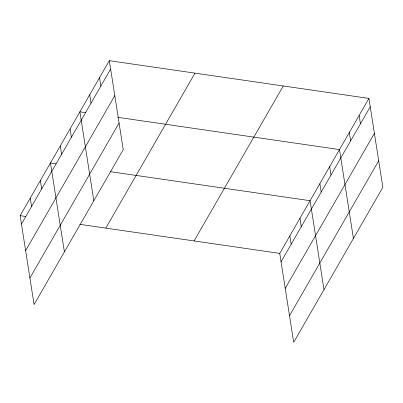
<?xml version="1.0" encoding="UTF-8"?>
<svg xmlns="http://www.w3.org/2000/svg" width="403" height="403" viewBox="0 0 403 403"><rect width="100%" height="100%" fill="white"/><g stroke="black" fill="none" stroke-linecap="round" stroke-linejoin="round"><path stroke-width="0.6" d="M109.319 60.682L123.247 149.599L34.074 304.577L20.15 215.66L109.319 60.682L368.926 98.423L382.85 187.34L293.681 342.318L279.753 253.401L368.926 98.423M21.465 224.043L110.634 69.064M25.626 250.621L114.795 95.642M29.913 277.999L119.081 123.021M105.818 228.118L194.992 73.134M194.085 240.949L283.259 85.97M281.067 261.784L370.241 106.805M285.228 288.362L374.402 133.383M289.515 315.74L378.689 160.762M85.481 112.639L79.895 111.827L93.818 200.739M117.762 117.328L339.497 149.568L353.426 238.48M56.057 163.779L50.471 162.968L64.394 251.885M110.064 171.633L310.073 200.709L323.997 289.626M20.15 215.66L25.737 216.471M79.749 224.325L279.753 253.401M359.118 115.47L360.428 123.852M349.31 132.516L350.62 140.904M329.689 166.615L331.004 174.998M319.881 183.662L321.196 192.045M299.968 218.275L301.278 226.657M289.863 235.841L291.173 244.223M99.511 77.729L100.826 86.111M89.703 94.776L91.018 103.158M70.087 128.874L71.396 137.257M60.279 145.921L61.588 154.304M40.36 180.534L41.675 188.916M30.255 198.095L31.57 206.482"/></g></svg>
